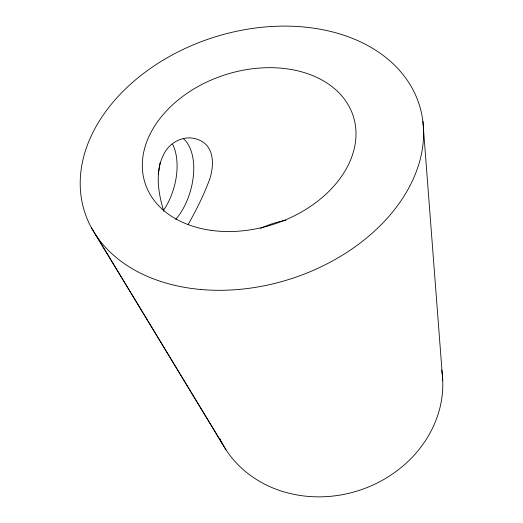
<?xml version="1.0" encoding="UTF-8"?>
<svg xmlns="http://www.w3.org/2000/svg" width="523" height="523" viewBox="0 0 523 523"><rect width="100%" height="100%" fill="white"/><g stroke="black" fill="none" stroke-linecap="round" stroke-linejoin="round"><path stroke-width="0.78" d="M160.064 162.81L158.247 174.251M188.221 224.282C195.707 211.259 202.427 197.759 207.932 183.769C214.332 169.223 216.176 145.662 197.74 139.491C185.521 134.686 171.139 141.236 164.797 152.324C154.514 170.308 158.005 192.497 163.81 211.344M91.492 227.871L222.589 444.145M95.768 234.958L226.047 449.872M422.904 121.467L442.726 380.306M441.713 369.97A117.119 103.9 -17.8 0 1 357.046 491.071A117.119 103.9 -17.8 0 1 219.575 438.235M260.532 228.374A87.589 71.697 -17.8 0 1 285.865 220.255M163.464 210.396A48.181 27.235 -74.4 0 0 173.551 146.277A48.541 21.783 -85.6 0 0 172.655 144.322M175.735 219.359A48.567 26.549 -74.3 0 0 190.496 149.284A48.907 21.018 -85.4 0 0 183.383 138.7M200.322 289.448A175.682 126.756 -17.8 0 0 419.531 105.613A175.682 126.756 -17.8 0 0 135.882 79.555A175.682 126.756 -17.8 0 0 200.322 289.448M211.534 230.414A109.346 78.568 -17.8 0 0 354.568 120.957A109.346 78.568 -17.8 0 0 181.357 97.461A109.346 78.568 -17.8 0 0 211.534 230.414"/></g></svg>
